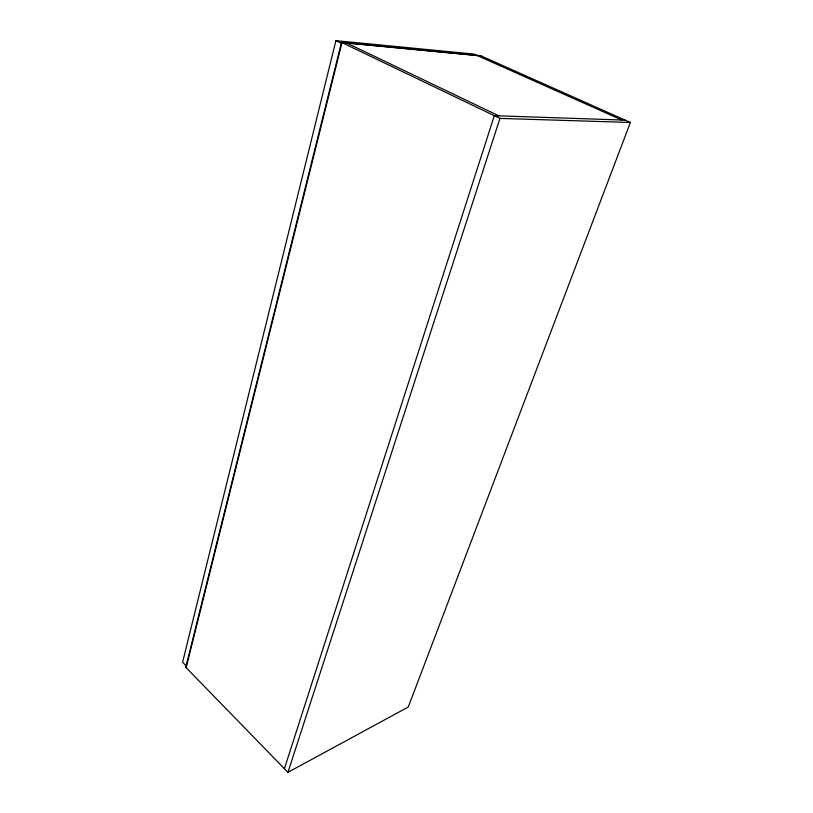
<?xml version="1.0" encoding="UTF-8"?>
<svg xmlns="http://www.w3.org/2000/svg" width="813" height="813" viewBox="0 0 813 813"><rect width="100%" height="100%" fill="white"/><g stroke="black" fill="none" stroke-linecap="round" stroke-linejoin="round"><path stroke-width="1.22" d="M621.752 120.019L473.959 54.075L335.911 40.65L182.6 662.229L186.472 666.203M341.49 42.347L185.801 667.29L287.944 772.35L408.258 707.015L630.4 122.478L480.707 55.741L341.49 42.347L499.954 118.393L630.4 122.478M186.136 667.646L341.999 42.601L481.194 55.955M284.408 768.712L494.314 115.68L625.146 120.141M287.944 772.35L499.954 118.393M346.247 42.815L498.847 115.842M335.911 40.65L341.745 43.455"/></g></svg>
